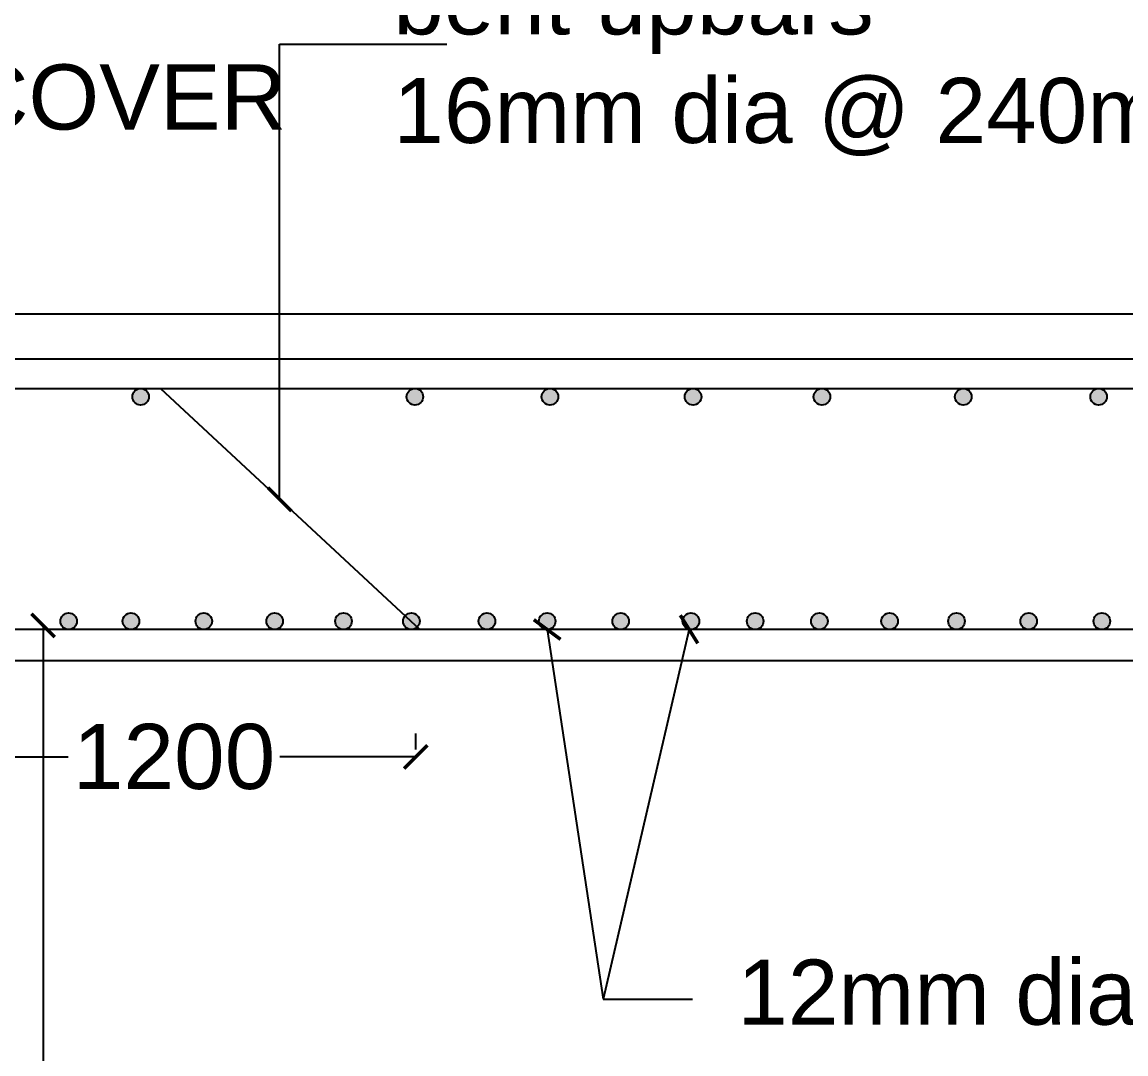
# Model space of a CAD drawing. Header units: inches. Extents: x 322 to 11487, y 352 to 10656.
# Drawn here: x 336.38 to 344.86, y 416.5 to 424.42 of the extents above; entities that cross this region are included whole.
import ezdxf

# ---------------------------------------------------------------- set-up
doc = ezdxf.new("R2010")
doc.units = ezdxf.units.IN
doc.header["$MEASUREMENT"] = 0
doc.layers.add('DIMENSION', color=255, linetype='Continuous')
doc.layers.add('HATCH', color=7, linetype='Continuous')
doc.styles.get("Standard").update_dxf_attribs({"font": 'arial.ttf'})
doc.dimstyles.new('dig', dxfattribs={"dimtxt": 0.3125, "dimasz": 0.18, "dimexe": 0.18, "dimexo": 0.0625, "dimgap": 0.09, "dimtad": 0, "dimtih": 1, "dimtoh": 1, "dimdec": 4, "dimzin": 0, "dimdsep": 46, "dimtxsty": 'Standard', "dimblk": 'ARCHTICK', "dimcen": 0.09, "dimadec": 0, "dimazin": 0, "dimtfac": 1, "dimtdec": 4, "dimtofl": 0, "dimtmove": 0, "dimatfit": 3, "dimldrblk": 'ARCHTICK', "dimfxl": 1, "dimtolj": 1, "dimtzin": 0, "dimarcsym": 0})

# ---------------------------------------------------------------- blocks, each defined once
blk = doc.blocks.new('_ArchTick')
at = {"color": 0, "linetype": 'ByBlock', "const_width": 0.15}
blk.add_lwpolyline([(-0.5, -0.5), (0.5, 0.5)], dxfattribs=at)
blk = doc.blocks.new('*D24')
at = {"layer": 'Defpoints', "color": 0, "ltscale": 0.02, "transparency": 16777216}
for p in [(339.4037, 418.7782), (335.6929, 418.772), (339.4037, 418.772)]:
    blk.add_point(p, dxfattribs=at)
at = {"layer": 'DIMENSION', "color": 0, "lineweight": -2, "ltscale": 0.02, "transparency": 16777216}
for p, q in [((335.6929, 418.8345), (335.6929, 418.9582)), ((339.4037, 418.8345), (339.4037, 418.9582)), ((335.6929, 418.7782), (336.7361, 418.7782)), ((339.4037, 418.7782), (338.3605, 418.7782))]:
    blk.add_line(p, q, dxfattribs=at)
at = {"layer": 'DIMENSION', "color": 0, "lineweight": -2, "ltscale": 0.02, "transparency": 16777216, "xscale": 0.18, "yscale": 0.18, "zscale": 0.18, "rotation": 180}
blk.add_blockref('_ArchTick', (335.6929, 418.7782), dxfattribs=at)
at = {"layer": 'DIMENSION', "color": 0, "lineweight": -2, "ltscale": 0.02, "transparency": 16777216, "xscale": 0.18, "yscale": 0.18, "zscale": 0.18}
blk.add_blockref('_ArchTick', (339.4037, 418.7782), dxfattribs=at)
at = {"layer": 'DIMENSION', "color": 0, "ltscale": 0.02, "transparency": 16777216, "insert": (337.5483, 418.7782), "char_height": 0.5, "attachment_point": 5}
blk.add_mtext('\\A1;1200', dxfattribs=at)

msp = doc.modelspace()

# ---------------------------------------------------------------- hatches: boundary and pattern name
at = {"layer": 'DIMENSION', "ltscale": 0.02}
h = msp.add_hatch(color=256, dxfattribs=at)
h.paths.add_polyline_path([(344.71062, 421.54322, 0.3519417), (344.66076, 421.60528), (344.63338, 421.60528, 0.3519417), (344.58352, 421.54322, 1)])
h.paths.add_polyline_path([(343.67114, 421.54322, 0.3519417), (343.62129, 421.60528), (343.5939, 421.60528, 0.3519417), (343.54405, 421.54322, 1)])
h.paths.add_polyline_path([(342.58596, 421.54322, 0.3519417), (342.53611, 421.60528), (342.50872, 421.60528, 0.3519417), (342.45887, 421.54322, 1)])
h.paths.add_polyline_path([(341.59687, 421.54322, 0.3519417), (341.54701, 421.60528), (341.51963, 421.60528, 0.3519417), (341.46977, 421.54322, 1)])
h.paths.add_polyline_path([(340.49777, 421.54322, 0.3519417), (340.44791, 421.60528), (340.42053, 421.60528, 0.3519417), (340.37067, 421.54322, 1)])
h.paths.add_polyline_path([(339.46085, 421.54322, 0.3519417), (339.411, 421.60528), (339.38361, 421.60528, 0.3519417), (339.33376, 421.54322, 1)])
h.paths.add_polyline_path([(337.35519, 421.54322, 0.3519417), (337.30534, 421.60528), (337.27795, 421.60528, 0.3519417), (337.2281, 421.54322, 1)])
h = msp.add_hatch(color=256, dxfattribs=at)
h.paths.add_polyline_path([(334.06252, 419.84669), (334.06252, 419.79231, 0.8002023), (334.18351, 419.8195, 0.8002023)])
h.paths.add_polyline_path([(334.66661, 419.8195, 1), (334.53952, 419.8195, 1)])
h.paths.add_polyline_path([(335.22091, 419.8195, 1), (335.09382, 419.8195, 1)])
h.paths.add_polyline_path([(335.61761, 419.8195, 1), (335.74471, 419.8195, 1)])
h.paths.add_polyline_path([(336.31936, 419.8195, 1), (336.19226, 419.8195, 1)])
h.paths.add_polyline_path([(336.67537, 419.8195, 1), (336.80246, 419.8195, 1)])
h.paths.add_polyline_path([(337.15339, 419.8195, 1), (337.28049, 419.8195, 1)])
h.paths.add_polyline_path([(337.71278, 419.8195, 1), (337.83987, 419.8195, 1)])
h.paths.add_polyline_path([(338.384, 419.8195, 1), (338.25691, 419.8195, 1)])
h.paths.add_polyline_path([(338.78579, 419.8195, 1), (338.91289, 419.8195, 1)])
h.paths.add_polyline_path([(339.32243, 419.86091, 0.1793519), (339.30708, 419.8195, 0.6677838), (339.41551, 419.77451)])
h.paths.add_polyline_path([(339.32243, 419.86091), (339.41551, 419.77451, 0.1991962), (339.43417, 419.8195, 0.6958466)])
h.paths.add_polyline_path([(339.88682, 419.8195, 1), (340.01391, 419.8195, 1)])
h.paths.add_polyline_path([(340.34958, 419.8195, 1), (340.47668, 419.8195, 1)])
h.paths.add_polyline_path([(340.91406, 419.8195, 1), (341.04115, 419.8195, 1)])
h = msp.add_hatch(color=256, dxfattribs=at)
h.paths.add_polyline_path([(341.4531, 419.8195, 1), (341.5802, 419.8195, 1)])
h.paths.add_polyline_path([(341.94638, 419.8195, 1), (342.07347, 419.8195, 1)])
h.paths.add_polyline_path([(342.43966, 419.8195, 1), (342.56676, 419.8195, 1)])
h.paths.add_polyline_path([(342.97871, 419.8195, 1), (343.1058, 419.8195, 1)])
h.paths.add_polyline_path([(343.49233, 419.8195, 1), (343.61942, 419.8195, 1)])
h = msp.add_hatch(color=256, dxfattribs=at)
h.paths.add_polyline_path([(349.81062, 419.8195, 1), (349.93771, 419.8195, 1)])
h.paths.add_polyline_path([(349.31224, 419.8195, 1), (349.43934, 419.8195, 1)])
h.paths.add_polyline_path([(348.66132, 419.8195, 1), (348.78841, 419.8195, 1)])
h.paths.add_polyline_path([(348.38159, 419.8195, 1), (348.25449, 419.8195, 1)])
h.paths.add_polyline_path([(347.64933, 419.8195, 1), (347.77643, 419.8195, 1)])
h.paths.add_polyline_path([(347.22216, 419.8195, 1), (347.34926, 419.8195, 1)])
h.paths.add_polyline_path([(346.71363, 419.8195, 1), (346.84072, 419.8195, 1)])
h.paths.add_polyline_path([(346.14916, 419.8195, 1), (346.27626, 419.8195, 1)])
h.paths.add_polyline_path([(345.63554, 419.8195, 1), (345.76263, 419.8195, 1)])
h.paths.add_polyline_path([(345.15243, 419.8195, 1), (345.27952, 419.8195, 1)])
h.paths.add_polyline_path([(344.6083, 419.8195, 1), (344.73539, 419.8195, 1)])
h.paths.add_polyline_path([(344.04663, 419.8195, 1), (344.17373, 419.8195, 1)])
at = {"layer": 'HATCH'}
h = msp.add_hatch(dxfattribs=at)
h.set_pattern_fill('AR-CONC', color=256, scale=1e-05)
h.set_pattern_definition([(50, (3.18278939, 0), (7.172601826e-05, -6.275213498e-06), [7.5e-06, -8.25e-05]), (355, (3.18278939, 0), (-1.3875133361e-05, 7.521921337e-05), [6e-06, -6.6e-05]), (100.45144446, (3.18279537, -5.2e-07), (5.7850884673e-05, 6.8943999097e-05), [6.3740192e-06, -7.01142112e-05]), (46.1842, (3.18278939, 2e-05), (0.000106724133067, -1.655192808e-05), [1.125e-05, -0.00012375]), (96.63563549, (3.18279828, 1.862e-05), (9.3466194567e-05, 9.7411860077e-05), [9.5610342e-06, -0.000105171376]), (351.18416399, (3.18278939, 2e-05), (9.3466194505e-05, 9.7411860027e-05), [9e-06, -9.90000001e-05]), (21, (3.18279939, 1.5e-05), (5.9690705212e-05, -4.02618890665e-05), [7.5e-06, -8.25e-05]), (326, (3.18279939, 1.5e-05), (2.4331533192e-05, 7.2515004505e-05), [6e-06, -6.6e-05]), (71.45144474, (3.182804365, 1.1645e-05), (8.4022237673e-05, 3.2253115281e-05), [6.374019e-06, -7.01142112e-05]), (37.5, (3.18278939, 0), (1.2159855317e-06, 3.32893853831e-05), [0, -6.52e-05, 0, -6.7e-05, 0, -6.625e-05]), (7.5, (3.18278939, 0), (2.63069537442e-05, 3.94411711882e-05), [0, -3.82e-05, 0, -6.37e-05, 0, -2.525e-05]), (327.5, (3.18276709, 0), (5.33822436172e-05, -2.2554871734e-06), [0, -2.5e-05, 0, -7.8e-05, 0, -0.0001035]), (317.5, (3.18275709, 0), (5.83186169342e-05, 1.00104982332e-05), [0, -3.25e-05, 0, -5.18e-05, 0, -7.35e-05])])
h.paths.add_polyline_path([(337.35519, 421.54322, 0.3519417), (337.30534, 421.60528), (337.27795, 421.60528, 0.3519417), (337.2281, 421.54322, 1)])
h = msp.add_hatch(dxfattribs=at)
h.set_pattern_fill('AR-CONC', color=256, scale=1e-05)
h.set_pattern_definition([(50, (5.28845316, 0), (7.172601826e-05, -6.275213498e-06), [7.5e-06, -8.25e-05]), (355, (5.28845316, 0), (-1.3875133361e-05, 7.521921337e-05), [6e-06, -6.6e-05]), (100.45144446, (5.288459136, -5.2e-07), (5.7850884673e-05, 6.8943999097e-05), [6.3740192e-06, -7.01142112e-05]), (46.1842, (5.28845316, 2e-05), (0.000106724133067, -1.655192808e-05), [1.125e-05, -0.00012375]), (96.63563549, (5.28846205, 1.862e-05), (9.3466194567e-05, 9.7411860077e-05), [9.5610342e-06, -0.000105171376]), (351.18416399, (5.28845316, 2e-05), (9.3466194505e-05, 9.7411860027e-05), [9e-06, -9.90000001e-05]), (21, (5.28846316, 1.5e-05), (5.9690705212e-05, -4.02618890665e-05), [7.5e-06, -8.25e-05]), (326, (5.28846316, 1.5e-05), (2.4331533192e-05, 7.2515004505e-05), [6e-06, -6.6e-05]), (71.45144474, (5.28846813, 1.1645e-05), (8.4022237673e-05, 3.2253115281e-05), [6.374019e-06, -7.01142112e-05]), (37.5, (5.288453158, 0), (1.2159855317e-06, 3.32893853831e-05), [0, -6.52e-05, 0, -6.7e-05, 0, -6.625e-05]), (7.5, (5.28845316, 0), (2.63069537442e-05, 3.94411711882e-05), [0, -3.82e-05, 0, -6.37e-05, 0, -2.525e-05]), (327.5, (5.288430858, 0), (5.33822436172e-05, -2.2554871734e-06), [0, -2.5e-05, 0, -7.8e-05, 0, -0.0001035]), (317.5, (5.28842086, 0), (5.83186169342e-05, 1.00104982332e-05), [0, -3.25e-05, 0, -5.18e-05, 0, -7.35e-05])])
h.paths.add_polyline_path([(339.46085, 421.54322, 0.3519417), (339.411, 421.60528), (339.38361, 421.60528, 0.3519417), (339.33376, 421.54322, 1)])
h = msp.add_hatch(dxfattribs=at)
h.set_pattern_fill('AR-CONC', color=256, scale=1e-05)
h.set_pattern_definition([(50, (6.325363856, 0), (7.172601826e-05, -6.275213498e-06), [7.5e-06, -8.25e-05]), (355, (6.325363856, 0), (-1.3875133361e-05, 7.521921337e-05), [6e-06, -6.6e-05]), (100.45144446, (6.32536983, -5.2e-07), (5.7850884673e-05, 6.8943999097e-05), [6.3740192e-06, -7.01142112e-05]), (46.1842, (6.32536386, 2e-05), (0.000106724133067, -1.655192808e-05), [1.125e-05, -0.00012375]), (96.63563549, (6.32537275, 1.862e-05), (9.3466194567e-05, 9.7411860077e-05), [9.5610342e-06, -0.000105171376]), (351.18416399, (6.32536386, 2e-05), (9.3466194505e-05, 9.7411860027e-05), [9e-06, -9.90000001e-05]), (21, (6.325373856, 1.5e-05), (5.9690705212e-05, -4.02618890665e-05), [7.5e-06, -8.25e-05]), (326, (6.325373856, 1.5e-05), (2.4331533192e-05, 7.2515004505e-05), [6e-06, -6.6e-05]), (71.45144474, (6.32537883, 1.1645e-05), (8.4022237673e-05, 3.2253115281e-05), [6.374019e-06, -7.01142112e-05]), (37.5, (6.325363856, 0), (1.2159855317e-06, 3.32893853831e-05), [0, -6.52e-05, 0, -6.7e-05, 0, -6.625e-05]), (7.5, (6.325363856, 0), (2.63069537442e-05, 3.94411711882e-05), [0, -3.82e-05, 0, -6.37e-05, 0, -2.525e-05]), (327.5, (6.325341556, 0), (5.33822436172e-05, -2.2554871734e-06), [0, -2.5e-05, 0, -7.8e-05, 0, -0.0001035]), (317.5, (6.325331556, 0), (5.83186169342e-05, 1.00104982332e-05), [0, -3.25e-05, 0, -5.18e-05, 0, -7.35e-05])])
h.paths.add_polyline_path([(340.49777, 421.54322, 0.3519417), (340.44791, 421.60528), (340.42053, 421.60528, 0.3519417), (340.37067, 421.54322, 1)])
h = msp.add_hatch(dxfattribs=at)
h.set_pattern_fill('AR-CONC', color=256, scale=1e-05)
h.set_pattern_definition([(50, (7.42446386, 0), (7.172601826e-05, -6.275213498e-06), [7.5e-06, -8.25e-05]), (355, (7.42446386, 0), (-1.3875133361e-05, 7.521921337e-05), [6e-06, -6.6e-05]), (100.45144446, (7.424469836, -5.2e-07), (5.7850884673e-05, 6.8943999097e-05), [6.3740192e-06, -7.01142112e-05]), (46.1842, (7.42446386, 2e-05), (0.000106724133067, -1.655192808e-05), [1.125e-05, -0.00012375]), (96.63563549, (7.42447275, 1.862e-05), (9.3466194567e-05, 9.7411860077e-05), [9.5610342e-06, -0.000105171376]), (351.18416399, (7.42446386, 2e-05), (9.3466194505e-05, 9.7411860027e-05), [9e-06, -9.90000001e-05]), (21, (7.42447386, 1.5e-05), (5.9690705212e-05, -4.02618890665e-05), [7.5e-06, -8.25e-05]), (326, (7.42447386, 1.5e-05), (2.4331533192e-05, 7.2515004505e-05), [6e-06, -6.6e-05]), (71.45144474, (7.42447883, 1.1645e-05), (8.4022237673e-05, 3.2253115281e-05), [6.374019e-06, -7.01142112e-05]), (37.5, (7.42446386, 0), (1.2159855317e-06, 3.32893853831e-05), [0, -6.52e-05, 0, -6.7e-05, 0, -6.625e-05]), (7.5, (7.42446386, 0), (2.63069537442e-05, 3.94411711882e-05), [0, -3.82e-05, 0, -6.37e-05, 0, -2.525e-05]), (327.5, (7.42444156, 0), (5.33822436172e-05, -2.2554871734e-06), [0, -2.5e-05, 0, -7.8e-05, 0, -0.0001035]), (317.5, (7.42443156, 0), (5.83186169342e-05, 1.00104982332e-05), [0, -3.25e-05, 0, -5.18e-05, 0, -7.35e-05])])
h.paths.add_polyline_path([(341.59687, 421.54322, 0.3519417), (341.54701, 421.60528), (341.51963, 421.60528, 0.3519417), (341.46977, 421.54322, 1)])
h = msp.add_hatch(dxfattribs=at)
h.set_pattern_fill('AR-CONC', color=256, scale=1e-05)
h.set_pattern_definition([(50, (8.41355861, 0), (7.172601826e-05, -6.275213498e-06), [7.5e-06, -8.25e-05]), (355, (8.41355861, 0), (-1.3875133361e-05, 7.521921337e-05), [6e-06, -6.6e-05]), (100.45144446, (8.41356459, -5.2e-07), (5.7850884673e-05, 6.8943999097e-05), [6.3740192e-06, -7.01142112e-05]), (46.1842, (8.41355861, 2e-05), (0.000106724133067, -1.655192808e-05), [1.125e-05, -0.00012375]), (96.63563549, (8.4135675, 1.862e-05), (9.3466194567e-05, 9.7411860077e-05), [9.5610342e-06, -0.000105171376]), (351.18416399, (8.41355861, 2e-05), (9.3466194505e-05, 9.7411860027e-05), [9e-06, -9.90000001e-05]), (21, (8.41356861, 1.5e-05), (5.9690705212e-05, -4.02618890665e-05), [7.5e-06, -8.25e-05]), (326, (8.41356861, 1.5e-05), (2.4331533192e-05, 7.2515004505e-05), [6e-06, -6.6e-05]), (71.45144474, (8.413573585, 1.1645e-05), (8.4022237673e-05, 3.2253115281e-05), [6.374019e-06, -7.01142112e-05]), (37.5, (8.41355861, 0), (1.2159855317e-06, 3.32893853831e-05), [0, -6.52e-05, 0, -6.7e-05, 0, -6.625e-05]), (7.5, (8.41355861, 0), (2.63069537442e-05, 3.94411711882e-05), [0, -3.82e-05, 0, -6.37e-05, 0, -2.525e-05]), (327.5, (8.41353631, 0), (5.33822436172e-05, -2.2554871734e-06), [0, -2.5e-05, 0, -7.8e-05, 0, -0.0001035]), (317.5, (8.41352631, 0), (5.83186169342e-05, 1.00104982332e-05), [0, -3.25e-05, 0, -5.18e-05, 0, -7.35e-05])])
h.paths.add_polyline_path([(342.58596, 421.54322, 0.3519417), (342.53611, 421.60528), (342.50872, 421.60528, 0.3519417), (342.45887, 421.54322, 1)])
h = msp.add_hatch(dxfattribs=at)
h.set_pattern_fill('AR-CONC', color=256, scale=1e-05)
h.set_pattern_definition([(50, (9.49874246, 0), (7.172601826e-05, -6.275213498e-06), [7.5e-06, -8.25e-05]), (355, (9.49874246, 0), (-1.3875133361e-05, 7.521921337e-05), [6e-06, -6.6e-05]), (100.45144446, (9.498748436, -5.2e-07), (5.7850884673e-05, 6.8943999097e-05), [6.3740192e-06, -7.01142112e-05]), (46.1842, (9.49874246, 2e-05), (0.000106724133067, -1.655192808e-05), [1.125e-05, -0.00012375]), (96.63563549, (9.49875135, 1.862e-05), (9.3466194567e-05, 9.7411860077e-05), [9.5610342e-06, -0.000105171376]), (351.18416399, (9.49874246, 2e-05), (9.3466194505e-05, 9.7411860027e-05), [9e-06, -9.90000001e-05]), (21, (9.49875246, 1.5e-05), (5.9690705212e-05, -4.02618890665e-05), [7.5e-06, -8.25e-05]), (326, (9.49875246, 1.5e-05), (2.4331533192e-05, 7.2515004505e-05), [6e-06, -6.6e-05]), (71.45144474, (9.49875743, 1.1645e-05), (8.4022237673e-05, 3.2253115281e-05), [6.374019e-06, -7.01142112e-05]), (37.5, (9.49874246, 0), (1.2159855317e-06, 3.32893853831e-05), [0, -6.52e-05, 0, -6.7e-05, 0, -6.625e-05]), (7.5, (9.49874246, 0), (2.63069537442e-05, 3.94411711882e-05), [0, -3.82e-05, 0, -6.37e-05, 0, -2.525e-05]), (327.5, (9.49872016, 0), (5.33822436172e-05, -2.2554871734e-06), [0, -2.5e-05, 0, -7.8e-05, 0, -0.0001035]), (317.5, (9.49871016, 0), (5.83186169342e-05, 1.00104982332e-05), [0, -3.25e-05, 0, -5.18e-05, 0, -7.35e-05])])
h.paths.add_polyline_path([(343.67114, 421.54322, 0.3519417), (343.62129, 421.60528), (343.5939, 421.60528, 0.3519417), (343.54405, 421.54322, 1)])
h = msp.add_hatch(dxfattribs=at)
h.set_pattern_fill('AR-CONC', color=256, scale=1e-05)
h.set_pattern_definition([(50, (10.538215406, 0), (7.172601826e-05, -6.275213498e-06), [7.5e-06, -8.25e-05]), (355, (10.538215406, 0), (-1.3875133361e-05, 7.521921337e-05), [6e-06, -6.6e-05]), (100.45144446, (10.53822138, -5.2e-07), (5.7850884673e-05, 6.8943999097e-05), [6.3740192e-06, -7.01142112e-05]), (46.1842, (10.53821541, 2e-05), (0.000106724133067, -1.655192808e-05), [1.125e-05, -0.00012375]), (96.63563549, (10.5382243, 1.862e-05), (9.3466194567e-05, 9.7411860077e-05), [9.5610342e-06, -0.000105171376]), (351.18416399, (10.53821541, 2e-05), (9.3466194505e-05, 9.7411860027e-05), [9e-06, -9.90000001e-05]), (21, (10.538225406, 1.5e-05), (5.9690705212e-05, -4.02618890665e-05), [7.5e-06, -8.25e-05]), (326, (10.538225406, 1.5e-05), (2.4331533192e-05, 7.2515004505e-05), [6e-06, -6.6e-05]), (71.45144474, (10.53823038, 1.1645e-05), (8.4022237673e-05, 3.2253115281e-05), [6.374019e-06, -7.01142112e-05]), (37.5, (10.538215406, 0), (1.2159855317e-06, 3.32893853831e-05), [0, -6.52e-05, 0, -6.7e-05, 0, -6.625e-05]), (7.5, (10.538215406, 0), (2.63069537442e-05, 3.94411711882e-05), [0, -3.82e-05, 0, -6.37e-05, 0, -2.525e-05]), (327.5, (10.538193106, 0), (5.33822436172e-05, -2.2554871734e-06), [0, -2.5e-05, 0, -7.8e-05, 0, -0.0001035]), (317.5, (10.538183106, 0), (5.83186169342e-05, 1.00104982332e-05), [0, -3.25e-05, 0, -5.18e-05, 0, -7.35e-05])])
h.paths.add_polyline_path([(344.71062, 421.54322, 0.3519417), (344.66076, 421.60528), (344.63338, 421.60528, 0.3519417), (344.58352, 421.54322, 1)])
h = msp.add_hatch(dxfattribs=at)
h.set_pattern_fill('AR-CONC', color=256, scale=1e-05)
h.set_pattern_definition([(50, (2.63005801, -1.72372487), (7.172601826e-05, -6.275213498e-06), [7.5e-06, -8.25e-05]), (355, (2.63005801, -1.72372487), (-1.3875133361e-05, 7.521921337e-05), [6e-06, -6.6e-05]), (100.45144446, (2.63006399, -1.72372539), (5.7850884673e-05, 6.8943999097e-05), [6.3740192e-06, -7.01142112e-05]), (46.1842, (2.63005801, -1.72370487), (0.000106724133067, -1.655192808e-05), [1.125e-05, -0.00012375]), (96.63563549, (2.6300669, -1.72370625), (9.3466194567e-05, 9.7411860077e-05), [9.5610342e-06, -0.000105171376]), (351.18416399, (2.63005801, -1.72370487), (9.3466194505e-05, 9.7411860027e-05), [9e-06, -9.90000001e-05]), (21, (2.63006801, -1.72370987), (5.9690705212e-05, -4.02618890665e-05), [7.5e-06, -8.25e-05]), (326, (2.63006801, -1.72370987), (2.4331533192e-05, 7.2515004505e-05), [6e-06, -6.6e-05]), (71.45144474, (2.630072984, -1.72371322), (8.4022237673e-05, 3.2253115281e-05), [6.374019e-06, -7.01142112e-05]), (37.5, (2.63005801, -1.723724868), (1.2159855317e-06, 3.32893853831e-05), [0, -6.52e-05, 0, -6.7e-05, 0, -6.625e-05]), (7.5, (2.63005801, -1.723724868), (2.63069537442e-05, 3.94411711882e-05), [0, -3.82e-05, 0, -6.37e-05, 0, -2.525e-05]), (327.5, (2.63003571, -1.723724868), (5.33822436172e-05, -2.2554871734e-06), [0, -2.5e-05, 0, -7.8e-05, 0, -0.0001035]), (317.5, (2.63002571, -1.72372487), (5.83186169342e-05, 1.00104982332e-05), [0, -3.25e-05, 0, -5.18e-05, 0, -7.35e-05])])
h.paths.add_polyline_path([(336.80246, 419.8195, 0.3519417), (336.75261, 419.88155), (336.72522, 419.88155, 0.3519417), (336.67537, 419.8195, 1)])
h = msp.add_hatch(dxfattribs=at)
h.set_pattern_fill('AR-CONC', color=256, scale=1e-05)
h.set_pattern_definition([(50, (3.10808412, -1.72372487), (7.172601826e-05, -6.275213498e-06), [7.5e-06, -8.25e-05]), (355, (3.10808412, -1.72372487), (-1.3875133361e-05, 7.521921337e-05), [6e-06, -6.6e-05]), (100.45144446, (3.108090096, -1.72372539), (5.7850884673e-05, 6.8943999097e-05), [6.3740192e-06, -7.01142112e-05]), (46.1842, (3.10808412, -1.72370487), (0.000106724133067, -1.655192808e-05), [1.125e-05, -0.00012375]), (96.63563549, (3.10809301, -1.72370625), (9.3466194567e-05, 9.7411860077e-05), [9.5610342e-06, -0.000105171376]), (351.18416399, (3.10808412, -1.72370487), (9.3466194505e-05, 9.7411860027e-05), [9e-06, -9.90000001e-05]), (21, (3.10809412, -1.72370987), (5.9690705212e-05, -4.02618890665e-05), [7.5e-06, -8.25e-05]), (326, (3.10809412, -1.72370987), (2.4331533192e-05, 7.2515004505e-05), [6e-06, -6.6e-05]), (71.45144474, (3.10809909, -1.72371322), (8.4022237673e-05, 3.2253115281e-05), [6.374019e-06, -7.01142112e-05]), (37.5, (3.10808412, -1.723724868), (1.2159855317e-06, 3.32893853831e-05), [0, -6.52e-05, 0, -6.7e-05, 0, -6.625e-05]), (7.5, (3.10808412, -1.723724868), (2.63069537442e-05, 3.94411711882e-05), [0, -3.82e-05, 0, -6.37e-05, 0, -2.525e-05]), (327.5, (3.10806182, -1.723724868), (5.33822436172e-05, -2.2554871734e-06), [0, -2.5e-05, 0, -7.8e-05, 0, -0.0001035]), (317.5, (3.10805182, -1.72372487), (5.83186169342e-05, 1.00104982332e-05), [0, -3.25e-05, 0, -5.18e-05, 0, -7.35e-05])])
h.paths.add_polyline_path([(337.28049, 419.8195, 0.3519417), (337.23063, 419.88155), (337.20325, 419.88155, 0.3519417), (337.15339, 419.8195, 1)])
h = msp.add_hatch(dxfattribs=at)
h.set_pattern_fill('AR-CONC', color=256, scale=1e-05)
h.set_pattern_definition([(50, (3.66747354, -1.72372487), (7.172601826e-05, -6.275213498e-06), [7.5e-06, -8.25e-05]), (355, (3.66747354, -1.72372487), (-1.3875133361e-05, 7.521921337e-05), [6e-06, -6.6e-05]), (100.45144446, (3.667479514, -1.72372539), (5.7850884673e-05, 6.8943999097e-05), [6.3740192e-06, -7.01142112e-05]), (46.1842, (3.66747354, -1.72370487), (0.000106724133067, -1.655192808e-05), [1.125e-05, -0.00012375]), (96.63563549, (3.66748243, -1.72370625), (9.3466194567e-05, 9.7411860077e-05), [9.5610342e-06, -0.000105171376]), (351.18416399, (3.66747354, -1.72370487), (9.3466194505e-05, 9.7411860027e-05), [9e-06, -9.90000001e-05]), (21, (3.66748354, -1.72370987), (5.9690705212e-05, -4.02618890665e-05), [7.5e-06, -8.25e-05]), (326, (3.66748354, -1.72370987), (2.4331533192e-05, 7.2515004505e-05), [6e-06, -6.6e-05]), (71.45144474, (3.66748851, -1.72371322), (8.4022237673e-05, 3.2253115281e-05), [6.374019e-06, -7.01142112e-05]), (37.5, (3.667473537, -1.723724868), (1.2159855317e-06, 3.32893853831e-05), [0, -6.52e-05, 0, -6.7e-05, 0, -6.625e-05]), (7.5, (3.667473537, -1.723724868), (2.63069537442e-05, 3.94411711882e-05), [0, -3.82e-05, 0, -6.37e-05, 0, -2.525e-05]), (327.5, (3.667451237, -1.723724868), (5.33822436172e-05, -2.2554871734e-06), [0, -2.5e-05, 0, -7.8e-05, 0, -0.0001035]), (317.5, (3.667441237, -1.72372487), (5.83186169342e-05, 1.00104982332e-05), [0, -3.25e-05, 0, -5.18e-05, 0, -7.35e-05])])
h.paths.add_polyline_path([(337.83987, 419.8195, 0.3519417), (337.79002, 419.88155), (337.76263, 419.88155, 0.3519417), (337.71278, 419.8195, 1)])
h = msp.add_hatch(dxfattribs=at)
h.set_pattern_fill('AR-CONC', color=256, scale=1e-05)
h.set_pattern_definition([(50, (4.211603763, -1.72372487), (7.172601826e-05, -6.275213498e-06), [7.5e-06, -8.25e-05]), (355, (4.21160376, -1.72372487), (-1.3875133361e-05, 7.521921337e-05), [6e-06, -6.6e-05]), (100.45144446, (4.21160974, -1.72372539), (5.7850884673e-05, 6.8943999097e-05), [6.3740192e-06, -7.01142112e-05]), (46.1842, (4.21160376, -1.72370487), (0.000106724133067, -1.655192808e-05), [1.125e-05, -0.00012375]), (96.63563549, (4.21161266, -1.72370625), (9.3466194567e-05, 9.7411860077e-05), [9.5610342e-06, -0.000105171376]), (351.18416399, (4.21160376, -1.72370487), (9.3466194505e-05, 9.7411860027e-05), [9e-06, -9.90000001e-05]), (21, (4.211613763, -1.72370987), (5.9690705212e-05, -4.02618890665e-05), [7.5e-06, -8.25e-05]), (326, (4.21161376, -1.72370987), (2.4331533192e-05, 7.2515004505e-05), [6e-06, -6.6e-05]), (71.45144474, (4.21161874, -1.72371322), (8.4022237673e-05, 3.2253115281e-05), [6.374019e-06, -7.01142112e-05]), (37.5, (4.211603763, -1.723724868), (1.2159855317e-06, 3.32893853831e-05), [0, -6.52e-05, 0, -6.7e-05, 0, -6.625e-05]), (7.5, (4.211603763, -1.723724868), (2.63069537442e-05, 3.94411711882e-05), [0, -3.82e-05, 0, -6.37e-05, 0, -2.525e-05]), (327.5, (4.211581463, -1.723724868), (5.33822436172e-05, -2.2554871734e-06), [0, -2.5e-05, 0, -7.8e-05, 0, -0.0001035]), (317.5, (4.211571463, -1.72372487), (5.83186169342e-05, 1.00104982332e-05), [0, -3.25e-05, 0, -5.18e-05, 0, -7.35e-05])])
h.paths.add_polyline_path([(338.384, 419.8195, 0.3519417), (338.33415, 419.88155), (338.30676, 419.88155, 0.3519417), (338.25691, 419.8195, 1)])
h = msp.add_hatch(dxfattribs=at)
h.set_pattern_fill('AR-CONC', color=256, scale=1e-05)
h.set_pattern_definition([(50, (4.74048432, -1.72372487), (7.172601826e-05, -6.275213498e-06), [7.5e-06, -8.25e-05]), (355, (4.74048432, -1.72372487), (-1.3875133361e-05, 7.521921337e-05), [6e-06, -6.6e-05]), (100.45144446, (4.7404903, -1.72372539), (5.7850884673e-05, 6.8943999097e-05), [6.3740192e-06, -7.01142112e-05]), (46.1842, (4.74048432, -1.72370487), (0.000106724133067, -1.655192808e-05), [1.125e-05, -0.00012375]), (96.63563549, (4.74049322, -1.72370625), (9.3466194567e-05, 9.7411860077e-05), [9.5610342e-06, -0.000105171376]), (351.18416399, (4.74048432, -1.72370487), (9.3466194505e-05, 9.7411860027e-05), [9e-06, -9.90000001e-05]), (21, (4.74049432, -1.72370987), (5.9690705212e-05, -4.02618890665e-05), [7.5e-06, -8.25e-05]), (326, (4.74049432, -1.72370987), (2.4331533192e-05, 7.2515004505e-05), [6e-06, -6.6e-05]), (71.45144474, (4.740499296, -1.72371322), (8.4022237673e-05, 3.2253115281e-05), [6.374019e-06, -7.01142112e-05]), (37.5, (4.740484322, -1.723724868), (1.2159855317e-06, 3.32893853831e-05), [0, -6.52e-05, 0, -6.7e-05, 0, -6.625e-05]), (7.5, (4.74048432, -1.723724868), (2.63069537442e-05, 3.94411711882e-05), [0, -3.82e-05, 0, -6.37e-05, 0, -2.525e-05]), (327.5, (4.740462022, -1.723724868), (5.33822436172e-05, -2.2554871734e-06), [0, -2.5e-05, 0, -7.8e-05, 0, -0.0001035]), (317.5, (4.74045202, -1.72372487), (5.83186169342e-05, 1.00104982332e-05), [0, -3.25e-05, 0, -5.18e-05, 0, -7.35e-05])])
h.paths.add_polyline_path([(338.91289, 419.8195, 0.3519417), (338.86303, 419.88155), (338.83565, 419.88155, 0.3519417), (338.78579, 419.8195, 1)])
h = msp.add_hatch(dxfattribs=at)
h.set_pattern_fill('AR-CONC', color=256, scale=1e-05)
h.set_pattern_definition([(50, (5.261773385, -1.72372487), (7.172601826e-05, -6.275213498e-06), [7.5e-06, -8.25e-05]), (355, (5.261773385, -1.72372487), (-1.3875133361e-05, 7.521921337e-05), [6e-06, -6.6e-05]), (100.45144446, (5.26177936, -1.72372539), (5.7850884673e-05, 6.8943999097e-05), [6.3740192e-06, -7.01142112e-05]), (46.1842, (5.261773385, -1.72370487), (0.000106724133067, -1.655192808e-05), [1.125e-05, -0.00012375]), (96.63563549, (5.26178228, -1.72370625), (9.3466194567e-05, 9.7411860077e-05), [9.5610342e-06, -0.000105171376]), (351.18416399, (5.26177338, -1.72370487), (9.3466194505e-05, 9.7411860027e-05), [9e-06, -9.90000001e-05]), (21, (5.261783385, -1.72370987), (5.9690705212e-05, -4.02618890665e-05), [7.5e-06, -8.25e-05]), (326, (5.261783385, -1.72370987), (2.4331533192e-05, 7.2515004505e-05), [6e-06, -6.6e-05]), (71.45144474, (5.26178836, -1.72371322), (8.4022237673e-05, 3.2253115281e-05), [6.374019e-06, -7.01142112e-05]), (37.5, (5.261773385, -1.723724868), (1.2159855317e-06, 3.32893853831e-05), [0, -6.52e-05, 0, -6.7e-05, 0, -6.625e-05]), (7.5, (5.261773385, -1.723724868), (2.63069537442e-05, 3.94411711882e-05), [0, -3.82e-05, 0, -6.37e-05, 0, -2.525e-05]), (327.5, (5.261751085, -1.723724868), (5.33822436172e-05, -2.2554871734e-06), [0, -2.5e-05, 0, -7.8e-05, 0, -0.0001035]), (317.5, (5.261741085, -1.72372487), (5.83186169342e-05, 1.00104982332e-05), [0, -3.25e-05, 0, -5.18e-05, 0, -7.35e-05])])
h.paths.add_polyline_path([(339.43417, 419.8195, 0.3519417), (339.38432, 419.88155), (339.35693, 419.88155, 0.3519417), (339.30708, 419.8195, 1)])
h = msp.add_hatch(dxfattribs=at)
h.set_pattern_fill('AR-CONC', color=256, scale=1e-05)
h.set_pattern_definition([(50, (5.84150839, -1.72372487), (7.172601826e-05, -6.275213498e-06), [7.5e-06, -8.25e-05]), (355, (5.84150839, -1.72372487), (-1.3875133361e-05, 7.521921337e-05), [6e-06, -6.6e-05]), (100.45144446, (5.84151437, -1.72372539), (5.7850884673e-05, 6.8943999097e-05), [6.3740192e-06, -7.01142112e-05]), (46.1842, (5.84150839, -1.72370487), (0.000106724133067, -1.655192808e-05), [1.125e-05, -0.00012375]), (96.63563549, (5.84151729, -1.72370625), (9.3466194567e-05, 9.7411860077e-05), [9.5610342e-06, -0.000105171376]), (351.18416399, (5.84150839, -1.72370487), (9.3466194505e-05, 9.7411860027e-05), [9e-06, -9.90000001e-05]), (21, (5.84151839, -1.72370987), (5.9690705212e-05, -4.02618890665e-05), [7.5e-06, -8.25e-05]), (326, (5.84151839, -1.72370987), (2.4331533192e-05, 7.2515004505e-05), [6e-06, -6.6e-05]), (71.45144474, (5.84152337, -1.72371322), (8.4022237673e-05, 3.2253115281e-05), [6.374019e-06, -7.01142112e-05]), (37.5, (5.841508393, -1.723724868), (1.2159855317e-06, 3.32893853831e-05), [0, -6.52e-05, 0, -6.7e-05, 0, -6.625e-05]), (7.5, (5.841508393, -1.723724868), (2.63069537442e-05, 3.94411711882e-05), [0, -3.82e-05, 0, -6.37e-05, 0, -2.525e-05]), (327.5, (5.841486093, -1.723724868), (5.33822436172e-05, -2.2554871734e-06), [0, -2.5e-05, 0, -7.8e-05, 0, -0.0001035]), (317.5, (5.841476093, -1.72372487), (5.83186169342e-05, 1.00104982332e-05), [0, -3.25e-05, 0, -5.18e-05, 0, -7.35e-05])])
h.paths.add_polyline_path([(340.01391, 419.8195, 0.3519417), (339.96406, 419.88155), (339.93667, 419.88155, 0.3519417), (339.88682, 419.8195, 1)])
h = msp.add_hatch(dxfattribs=at)
h.set_pattern_fill('AR-CONC', color=256, scale=1e-05)
h.set_pattern_definition([(50, (6.30427531, -1.72372487), (7.172601826e-05, -6.275213498e-06), [7.5e-06, -8.25e-05]), (355, (6.30427531, -1.72372487), (-1.3875133361e-05, 7.521921337e-05), [6e-06, -6.6e-05]), (100.45144446, (6.30428129, -1.72372539), (5.7850884673e-05, 6.8943999097e-05), [6.3740192e-06, -7.01142112e-05]), (46.1842, (6.30427531, -1.72370487), (0.000106724133067, -1.655192808e-05), [1.125e-05, -0.00012375]), (96.63563549, (6.3042842, -1.72370625), (9.3466194567e-05, 9.7411860077e-05), [9.5610342e-06, -0.000105171376]), (351.18416399, (6.30427531, -1.72370487), (9.3466194505e-05, 9.7411860027e-05), [9e-06, -9.90000001e-05]), (21, (6.30428531, -1.72370987), (5.9690705212e-05, -4.02618890665e-05), [7.5e-06, -8.25e-05]), (326, (6.30428531, -1.72370987), (2.4331533192e-05, 7.2515004505e-05), [6e-06, -6.6e-05]), (71.45144474, (6.304290284, -1.72371322), (8.4022237673e-05, 3.2253115281e-05), [6.374019e-06, -7.01142112e-05]), (37.5, (6.30427531, -1.723724868), (1.2159855317e-06, 3.32893853831e-05), [0, -6.52e-05, 0, -6.7e-05, 0, -6.625e-05]), (7.5, (6.30427531, -1.723724868), (2.63069537442e-05, 3.94411711882e-05), [0, -3.82e-05, 0, -6.37e-05, 0, -2.525e-05]), (327.5, (6.30425301, -1.723724868), (5.33822436172e-05, -2.2554871734e-06), [0, -2.5e-05, 0, -7.8e-05, 0, -0.0001035]), (317.5, (6.30424301, -1.72372487), (5.83186169342e-05, 1.00104982332e-05), [0, -3.25e-05, 0, -5.18e-05, 0, -7.35e-05])])
h.paths.add_polyline_path([(340.47668, 419.8195, 0.3519417), (340.42682, 419.88155), (340.39944, 419.88155, 0.3519417), (340.34958, 419.8195, 1)])
h = msp.add_hatch(dxfattribs=at)
h.set_pattern_fill('AR-CONC', color=256, scale=1e-05)
h.set_pattern_definition([(50, (6.868751125, -1.72372487), (7.172601826e-05, -6.275213498e-06), [7.5e-06, -8.25e-05]), (355, (6.868751125, -1.72372487), (-1.3875133361e-05, 7.521921337e-05), [6e-06, -6.6e-05]), (100.45144446, (6.8687571, -1.72372539), (5.7850884673e-05, 6.8943999097e-05), [6.3740192e-06, -7.01142112e-05]), (46.1842, (6.868751125, -1.72370487), (0.000106724133067, -1.655192808e-05), [1.125e-05, -0.00012375]), (96.63563549, (6.86876002, -1.72370625), (9.3466194567e-05, 9.7411860077e-05), [9.5610342e-06, -0.000105171376]), (351.18416399, (6.86875113, -1.72370487), (9.3466194505e-05, 9.7411860027e-05), [9e-06, -9.90000001e-05]), (21, (6.868761125, -1.72370987), (5.9690705212e-05, -4.02618890665e-05), [7.5e-06, -8.25e-05]), (326, (6.868761125, -1.72370987), (2.4331533192e-05, 7.2515004505e-05), [6e-06, -6.6e-05]), (71.45144474, (6.8687661, -1.72371322), (8.4022237673e-05, 3.2253115281e-05), [6.374019e-06, -7.01142112e-05]), (37.5, (6.868751125, -1.723724868), (1.2159855317e-06, 3.32893853831e-05), [0, -6.52e-05, 0, -6.7e-05, 0, -6.625e-05]), (7.5, (6.868751125, -1.723724868), (2.63069537442e-05, 3.94411711882e-05), [0, -3.82e-05, 0, -6.37e-05, 0, -2.525e-05]), (327.5, (6.868728825, -1.723724868), (5.33822436172e-05, -2.2554871734e-06), [0, -2.5e-05, 0, -7.8e-05, 0, -0.0001035]), (317.5, (6.868718825, -1.72372487), (5.83186169342e-05, 1.00104982332e-05), [0, -3.25e-05, 0, -5.18e-05, 0, -7.35e-05])])
h.paths.add_polyline_path([(341.04115, 419.8195, 0.3519417), (340.9913, 419.88155), (340.96391, 419.88155, 0.3519417), (340.91406, 419.8195, 1)])
h = msp.add_hatch(dxfattribs=at)
h.set_pattern_fill('AR-CONC', color=256, scale=1e-05)
h.set_pattern_definition([(50, (7.407794954, -1.72372487), (7.172601826e-05, -6.275213498e-06), [7.5e-06, -8.25e-05]), (355, (7.407794954, -1.72372487), (-1.3875133361e-05, 7.521921337e-05), [6e-06, -6.6e-05]), (100.45144446, (7.40780093, -1.72372539), (5.7850884673e-05, 6.8943999097e-05), [6.3740192e-06, -7.01142112e-05]), (46.1842, (7.40779495, -1.72370487), (0.000106724133067, -1.655192808e-05), [1.125e-05, -0.00012375]), (96.63563549, (7.40780385, -1.72370625), (9.3466194567e-05, 9.7411860077e-05), [9.5610342e-06, -0.000105171376]), (351.18416399, (7.40779495, -1.72370487), (9.3466194505e-05, 9.7411860027e-05), [9e-06, -9.90000001e-05]), (21, (7.407804954, -1.72370987), (5.9690705212e-05, -4.02618890665e-05), [7.5e-06, -8.25e-05]), (326, (7.407804954, -1.72370987), (2.4331533192e-05, 7.2515004505e-05), [6e-06, -6.6e-05]), (71.45144474, (7.40780993, -1.72371322), (8.4022237673e-05, 3.2253115281e-05), [6.374019e-06, -7.01142112e-05]), (37.5, (7.407794954, -1.723724868), (1.2159855317e-06, 3.32893853831e-05), [0, -6.52e-05, 0, -6.7e-05, 0, -6.625e-05]), (7.5, (7.407794954, -1.723724868), (2.63069537442e-05, 3.94411711882e-05), [0, -3.82e-05, 0, -6.37e-05, 0, -2.525e-05]), (327.5, (7.407772654, -1.723724868), (5.33822436172e-05, -2.2554871734e-06), [0, -2.5e-05, 0, -7.8e-05, 0, -0.0001035]), (317.5, (7.407762654, -1.72372487), (5.83186169342e-05, 1.00104982332e-05), [0, -3.25e-05, 0, -5.18e-05, 0, -7.35e-05])])
h.paths.add_polyline_path([(341.5802, 419.8195, 0.3519417), (341.53034, 419.88155), (341.50296, 419.88155, 0.3519417), (341.4531, 419.8195, 1)])
h = msp.add_hatch(dxfattribs=at)
h.set_pattern_fill('AR-CONC', color=256, scale=1e-05)
h.set_pattern_definition([(50, (7.90107073, -1.72372487), (7.172601826e-05, -6.275213498e-06), [7.5e-06, -8.25e-05]), (355, (7.90107073, -1.72372487), (-1.3875133361e-05, 7.521921337e-05), [6e-06, -6.6e-05]), (100.45144446, (7.90107671, -1.72372539), (5.7850884673e-05, 6.8943999097e-05), [6.3740192e-06, -7.01142112e-05]), (46.1842, (7.90107073, -1.72370487), (0.000106724133067, -1.655192808e-05), [1.125e-05, -0.00012375]), (96.63563549, (7.90107962, -1.72370625), (9.3466194567e-05, 9.7411860077e-05), [9.5610342e-06, -0.000105171376]), (351.18416399, (7.90107073, -1.72370487), (9.3466194505e-05, 9.7411860027e-05), [9e-06, -9.90000001e-05]), (21, (7.90108073, -1.72370987), (5.9690705212e-05, -4.02618890665e-05), [7.5e-06, -8.25e-05]), (326, (7.90108073, -1.72370987), (2.4331533192e-05, 7.2515004505e-05), [6e-06, -6.6e-05]), (71.45144474, (7.901085704, -1.72371322), (8.4022237673e-05, 3.2253115281e-05), [6.374019e-06, -7.01142112e-05]), (37.5, (7.90107073, -1.723724868), (1.2159855317e-06, 3.32893853831e-05), [0, -6.52e-05, 0, -6.7e-05, 0, -6.625e-05]), (7.5, (7.90107073, -1.723724868), (2.63069537442e-05, 3.94411711882e-05), [0, -3.82e-05, 0, -6.37e-05, 0, -2.525e-05]), (327.5, (7.90104843, -1.723724868), (5.33822436172e-05, -2.2554871734e-06), [0, -2.5e-05, 0, -7.8e-05, 0, -0.0001035]), (317.5, (7.90103843, -1.72372487), (5.83186169342e-05, 1.00104982332e-05), [0, -3.25e-05, 0, -5.18e-05, 0, -7.35e-05])])
h.paths.add_polyline_path([(342.07347, 419.8195, 0.3519417), (342.02362, 419.88155), (341.99623, 419.88155, 0.3519417), (341.94638, 419.8195, 1)])
h = msp.add_hatch(dxfattribs=at)
h.set_pattern_fill('AR-CONC', color=256, scale=1e-05)
h.set_pattern_definition([(50, (8.39435603, -1.72372487), (7.172601826e-05, -6.275213498e-06), [7.5e-06, -8.25e-05]), (355, (8.39435603, -1.72372487), (-1.3875133361e-05, 7.521921337e-05), [6e-06, -6.6e-05]), (100.45144446, (8.39436201, -1.72372539), (5.7850884673e-05, 6.8943999097e-05), [6.3740192e-06, -7.01142112e-05]), (46.1842, (8.39435603, -1.72370487), (0.000106724133067, -1.655192808e-05), [1.125e-05, -0.00012375]), (96.63563549, (8.39436493, -1.72370625), (9.3466194567e-05, 9.7411860077e-05), [9.5610342e-06, -0.000105171376]), (351.18416399, (8.39435603, -1.72370487), (9.3466194505e-05, 9.7411860027e-05), [9e-06, -9.90000001e-05]), (21, (8.39436603, -1.72370987), (5.9690705212e-05, -4.02618890665e-05), [7.5e-06, -8.25e-05]), (326, (8.39436603, -1.72370987), (2.4331533192e-05, 7.2515004505e-05), [6e-06, -6.6e-05]), (71.45144474, (8.394371006, -1.72371322), (8.4022237673e-05, 3.2253115281e-05), [6.374019e-06, -7.01142112e-05]), (37.5, (8.394356032, -1.723724868), (1.2159855317e-06, 3.32893853831e-05), [0, -6.52e-05, 0, -6.7e-05, 0, -6.625e-05]), (7.5, (8.394356032, -1.723724868), (2.63069537442e-05, 3.94411711882e-05), [0, -3.82e-05, 0, -6.37e-05, 0, -2.525e-05]), (327.5, (8.394333732, -1.723724868), (5.33822436172e-05, -2.2554871734e-06), [0, -2.5e-05, 0, -7.8e-05, 0, -0.0001035]), (317.5, (8.39432373, -1.72372487), (5.83186169342e-05, 1.00104982332e-05), [0, -3.25e-05, 0, -5.18e-05, 0, -7.35e-05])])
h.paths.add_polyline_path([(342.56676, 419.8195, 0.3519417), (342.5169, 419.88155), (342.48952, 419.88155, 0.3519417), (342.43966, 419.8195, 1)])
h = msp.add_hatch(dxfattribs=at)
h.set_pattern_fill('AR-CONC', color=256, scale=1e-05)
h.set_pattern_definition([(50, (8.93339986, -1.72372487), (7.172601826e-05, -6.275213498e-06), [7.5e-06, -8.25e-05]), (355, (8.93339986, -1.72372487), (-1.3875133361e-05, 7.521921337e-05), [6e-06, -6.6e-05]), (100.45144446, (8.93340584, -1.72372539), (5.7850884673e-05, 6.8943999097e-05), [6.3740192e-06, -7.01142112e-05]), (46.1842, (8.93339986, -1.72370487), (0.000106724133067, -1.655192808e-05), [1.125e-05, -0.00012375]), (96.63563549, (8.93340875, -1.72370625), (9.3466194567e-05, 9.7411860077e-05), [9.5610342e-06, -0.000105171376]), (351.18416399, (8.93339986, -1.72370487), (9.3466194505e-05, 9.7411860027e-05), [9e-06, -9.90000001e-05]), (21, (8.93340986, -1.72370987), (5.9690705212e-05, -4.02618890665e-05), [7.5e-06, -8.25e-05]), (326, (8.93340986, -1.72370987), (2.4331533192e-05, 7.2515004505e-05), [6e-06, -6.6e-05]), (71.45144474, (8.933414835, -1.72371322), (8.4022237673e-05, 3.2253115281e-05), [6.374019e-06, -7.01142112e-05]), (37.5, (8.93339986, -1.723724868), (1.2159855317e-06, 3.32893853831e-05), [0, -6.52e-05, 0, -6.7e-05, 0, -6.625e-05]), (7.5, (8.93339986, -1.723724868), (2.63069537442e-05, 3.94411711882e-05), [0, -3.82e-05, 0, -6.37e-05, 0, -2.525e-05]), (327.5, (8.93337756, -1.723724868), (5.33822436172e-05, -2.2554871734e-06), [0, -2.5e-05, 0, -7.8e-05, 0, -0.0001035]), (317.5, (8.93336756, -1.72372487), (5.83186169342e-05, 1.00104982332e-05), [0, -3.25e-05, 0, -5.18e-05, 0, -7.35e-05])])
h.paths.add_polyline_path([(343.1058, 419.8195, 0.3519417), (343.05595, 419.88155), (343.02856, 419.88155, 0.3519417), (342.97871, 419.8195, 1)])
h = msp.add_hatch(dxfattribs=at)
h.set_pattern_fill('AR-CONC', color=256, scale=1e-05)
h.set_pattern_definition([(50, (9.447021227, -1.72372487), (7.172601826e-05, -6.275213498e-06), [7.5e-06, -8.25e-05]), (355, (9.44702123, -1.72372487), (-1.3875133361e-05, 7.521921337e-05), [6e-06, -6.6e-05]), (100.45144446, (9.447027204, -1.72372539), (5.7850884673e-05, 6.8943999097e-05), [6.3740192e-06, -7.01142112e-05]), (46.1842, (9.44702123, -1.72370487), (0.000106724133067, -1.655192808e-05), [1.125e-05, -0.00012375]), (96.63563549, (9.44703012, -1.72370625), (9.3466194567e-05, 9.7411860077e-05), [9.5610342e-06, -0.000105171376]), (351.18416399, (9.44702123, -1.72370487), (9.3466194505e-05, 9.7411860027e-05), [9e-06, -9.90000001e-05]), (21, (9.447031227, -1.72370987), (5.9690705212e-05, -4.02618890665e-05), [7.5e-06, -8.25e-05]), (326, (9.44703123, -1.72370987), (2.4331533192e-05, 7.2515004505e-05), [6e-06, -6.6e-05]), (71.45144474, (9.4470362, -1.72371322), (8.4022237673e-05, 3.2253115281e-05), [6.374019e-06, -7.01142112e-05]), (37.5, (9.447021227, -1.723724868), (1.2159855317e-06, 3.32893853831e-05), [0, -6.52e-05, 0, -6.7e-05, 0, -6.625e-05]), (7.5, (9.447021227, -1.723724868), (2.63069537442e-05, 3.94411711882e-05), [0, -3.82e-05, 0, -6.37e-05, 0, -2.525e-05]), (327.5, (9.446998927, -1.723724868), (5.33822436172e-05, -2.2554871734e-06), [0, -2.5e-05, 0, -7.8e-05, 0, -0.0001035]), (317.5, (9.446988927, -1.72372487), (5.83186169342e-05, 1.00104982332e-05), [0, -3.25e-05, 0, -5.18e-05, 0, -7.35e-05])])
h.paths.add_polyline_path([(343.61942, 419.8195, 0.3519417), (343.56957, 419.88155), (343.54218, 419.88155, 0.3519417), (343.49233, 419.8195, 1)])
h = msp.add_hatch(dxfattribs=at)
h.set_pattern_fill('AR-CONC', color=256, scale=1e-05)
h.set_pattern_definition([(50, (10.00132425, -1.72372487), (7.172601826e-05, -6.275213498e-06), [7.5e-06, -8.25e-05]), (355, (10.00132425, -1.72372487), (-1.3875133361e-05, 7.521921337e-05), [6e-06, -6.6e-05]), (100.45144446, (10.001330225, -1.72372539), (5.7850884673e-05, 6.8943999097e-05), [6.3740192e-06, -7.01142112e-05]), (46.1842, (10.00132425, -1.72370487), (0.000106724133067, -1.655192808e-05), [1.125e-05, -0.00012375]), (96.63563549, (10.00133314, -1.72370625), (9.3466194567e-05, 9.7411860077e-05), [9.5610342e-06, -0.000105171376]), (351.18416399, (10.00132425, -1.72370487), (9.3466194505e-05, 9.7411860027e-05), [9e-06, -9.90000001e-05]), (21, (10.00133425, -1.72370987), (5.9690705212e-05, -4.02618890665e-05), [7.5e-06, -8.25e-05]), (326, (10.00133425, -1.72370987), (2.4331533192e-05, 7.2515004505e-05), [6e-06, -6.6e-05]), (71.45144474, (10.00133922, -1.72371322), (8.4022237673e-05, 3.2253115281e-05), [6.374019e-06, -7.01142112e-05]), (37.5, (10.001324248, -1.723724868), (1.2159855317e-06, 3.32893853831e-05), [0, -6.52e-05, 0, -6.7e-05, 0, -6.625e-05]), (7.5, (10.001324248, -1.723724868), (2.63069537442e-05, 3.94411711882e-05), [0, -3.82e-05, 0, -6.37e-05, 0, -2.525e-05]), (327.5, (10.001301948, -1.723724868), (5.33822436172e-05, -2.2554871734e-06), [0, -2.5e-05, 0, -7.8e-05, 0, -0.0001035]), (317.5, (10.001291948, -1.72372487), (5.83186169342e-05, 1.00104982332e-05), [0, -3.25e-05, 0, -5.18e-05, 0, -7.35e-05])])
h.paths.add_polyline_path([(344.17373, 419.8195, 0.3519417), (344.12387, 419.88155), (344.09649, 419.88155, 0.3519417), (344.04663, 419.8195, 1)])
h = msp.add_hatch(dxfattribs=at)
h.set_pattern_fill('AR-CONC', color=256, scale=1e-05)
h.set_pattern_definition([(50, (10.56299016, -1.72372487), (7.172601826e-05, -6.275213498e-06), [7.5e-06, -8.25e-05]), (355, (10.56299016, -1.72372487), (-1.3875133361e-05, 7.521921337e-05), [6e-06, -6.6e-05]), (100.45144446, (10.56299614, -1.72372539), (5.7850884673e-05, 6.8943999097e-05), [6.3740192e-06, -7.01142112e-05]), (46.1842, (10.56299016, -1.72370487), (0.000106724133067, -1.655192808e-05), [1.125e-05, -0.00012375]), (96.63563549, (10.56299906, -1.72370625), (9.3466194567e-05, 9.7411860077e-05), [9.5610342e-06, -0.000105171376]), (351.18416399, (10.56299016, -1.72370487), (9.3466194505e-05, 9.7411860027e-05), [9e-06, -9.90000001e-05]), (21, (10.56300016, -1.72370987), (5.9690705212e-05, -4.02618890665e-05), [7.5e-06, -8.25e-05]), (326, (10.56300016, -1.72370987), (2.4331533192e-05, 7.2515004505e-05), [6e-06, -6.6e-05]), (71.45144474, (10.563005136, -1.72371322), (8.4022237673e-05, 3.2253115281e-05), [6.374019e-06, -7.01142112e-05]), (37.5, (10.562990162, -1.723724868), (1.2159855317e-06, 3.32893853831e-05), [0, -6.52e-05, 0, -6.7e-05, 0, -6.625e-05]), (7.5, (10.562990162, -1.723724868), (2.63069537442e-05, 3.94411711882e-05), [0, -3.82e-05, 0, -6.37e-05, 0, -2.525e-05]), (327.5, (10.562967862, -1.723724868), (5.33822436172e-05, -2.2554871734e-06), [0, -2.5e-05, 0, -7.8e-05, 0, -0.0001035]), (317.5, (10.56295786, -1.72372487), (5.83186169342e-05, 1.00104982332e-05), [0, -3.25e-05, 0, -5.18e-05, 0, -7.35e-05])])
h.paths.add_polyline_path([(344.73539, 419.8195, 0.3519417), (344.68554, 419.88155), (344.65815, 419.88155, 0.3519417), (344.6083, 419.8195, 1)])

# ---------------------------------------------------------------- linework, layer by layer
at = {"layer": 'DIMENSION', "ltscale": 0.02}
msp.add_lwpolyline([(333.79764, 422.17869), (371.18867, 422.17869), (371.18867, 419.5151), (333.79764, 419.5151)], close=True, dxfattribs=at)
for points in [[(333.79764, 421.83465), (371.18867, 421.83465)], [(334.03378, 421.16025), (334.03378, 421.60528), (370.94543, 421.60528), (370.94543, 421.15467)], [(337.44312, 421.60528), (339.43551, 419.75595)], [(370.96112, 420.24159), (370.96112, 419.75595), (334.06252, 419.75595), (334.06252, 420.24362)]]:
    msp.add_lwpolyline(points, dxfattribs=at)
for centre in [(337.29164, 421.54322), (339.39731, 421.54322), (340.43422, 421.54322), (341.53332, 421.54322), (342.52241, 421.54322), (343.6076, 421.54322), (344.64707, 421.54322), (336.73891, 419.8195), (337.21694, 419.8195), (337.77633, 419.8195), (338.32046, 419.8195), (338.84934, 419.8195), (339.37063, 419.8195), (339.95036, 419.8195), (340.41313, 419.8195), (340.97761, 419.8195), (341.51665, 419.8195), (342.00992, 419.8195), (342.50321, 419.8195), (343.04225, 419.8195), (343.55588, 419.8195), (344.11018, 419.8195), (344.67184, 419.8195)]:
    msp.add_circle(centre, 0.06355, dxfattribs=at)

# ---------------------------------------------------------------- texts
at = {"layer": 'DIMENSION', "ltscale": 0.02, "char_height": 0.5, "attachment_point": 1}
for s, insert, width in [('bent upbars                       16mm dia @ 240mm c/c', (339.23145, 424.82489), 8.2664222), ('END COVER 50mm', (334.25733, 424.09461), 4.2570327), ('12mm dia @ 220mm c/c', (341.87271, 417.22201), 8.2664222)]:
    msp.add_mtext(s, dxfattribs=dict(at, insert=insert, width=width))

# ---------------------------------------------------------------- dimensions: what is measured, and where the dimension line sits
at = {"layer": 'DIMENSION', "ltscale": 0.02}
dim = msp.add_linear_dim(base=(339.40366, 418.77821), p1=(335.69287, 418.77195), p2=(339.40366, 418.77195), text='1200', dimstyle='dig', override={"dimtxt": 0.5}, dxfattribs=at)
dim.commit()
dim.dimension.update_dxf_attribs({"geometry": '*D24', "text_midpoint": (337.54827, 418.77821)})

# ---------------------------------------------------------------- leaders
for points in [[(338.35874, 420.75541), (338.35874, 424.25027), (339.64263, 424.25027)], [(336.54262, 419.78794), (336.54262, 415.71771), (337.07738, 415.71771)], [(340.41313, 419.75595), (340.84256, 416.91893)], [(341.50226, 419.7576), (340.84256, 416.91893), (341.52851, 416.91893)]]:
    msp.add_leader(points, dimstyle='dig', override={"dimtxt": 0.5}, dxfattribs=at)

doc.saveas('drawing.dxf')
